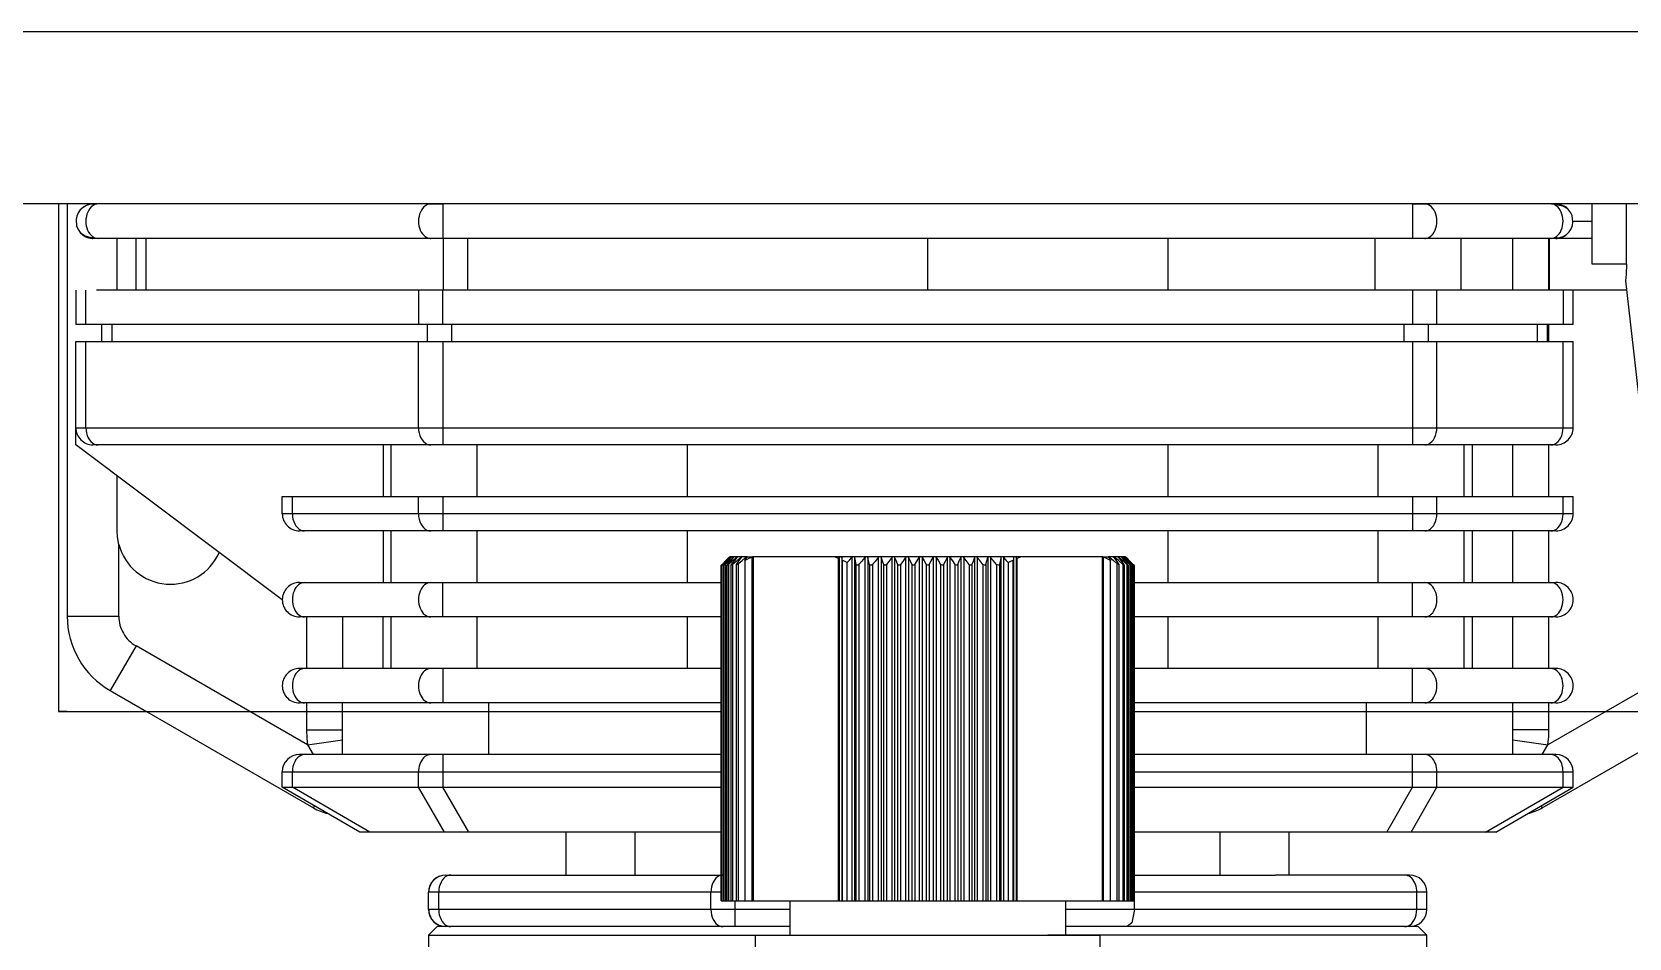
# Model space of a CAD drawing. Units: millimetres at full size. Extents: x -2744 to 2564, y -1956 to 1957.
# Drawn here: x 672.4 to 765.2, y -166.9 to -114.3 of the extents above; entities that cross this region are included whole.
import ezdxf

# ---------------------------------------------------------------- set-up
doc = ezdxf.new("R2010")
doc.units = ezdxf.units.MM
doc.header["$LTSCALE"] = 7
doc.linetypes.add('USER1', pattern=[19.05, 12.7, -6.35])
doc.layers.add('0-1_LY_1', color=7, linetype='Continuous')

msp = doc.modelspace()

# ---------------------------------------------------------------- linework, layer by layer
at = {"layer": '0-1_LY_1'}
for p, q in [((812.725, -114.279), (524.09, -114.279)), ((812.725, -124.279), (532.446, -124.279)), ((673.907, -124.279), (673.907, -153.779)), ((712.415, -164.779), (712.415, -145.279)), ((712.468, -164.779), (712.468, -145.229)), ((712.473, -164.779), (712.473, -145.279)), ((712.533, -145.229), (712.533, -164.779)), ((712.588, -164.779), (712.588, -145.278)), ((712.655, -145.229), (712.655, -164.779)), ((712.761, -164.779), (712.761, -145.276)), ((712.834, -145.229), (712.834, -164.779)), ((712.86, -144.827), (712.881, -144.805)), ((713.902, -144.779), (712.907, -144.779)), ((712.99, -145.274), (712.995, -145.26)), ((712.99, -164.779), (712.99, -145.274)), ((712.995, -145.26), (713.016, -145.229)), ((713.07, -145.229), (713.07, -164.779)), ((713.116, -144.808), (713.095, -144.827)), ((713.095, -144.827), (713.095, -144.869)), ((713.279, -145.256), (713.279, -164.779)), ((713.313, -144.802), (713.284, -144.827)), ((713.284, -144.827), (713.284, -144.887)), ((713.331, -144.79), (713.313, -144.802)), ((713.353, -144.779), (713.331, -144.79)), ((713.415, -164.779), (713.415, -145.181)), ((713.527, -144.827), (713.527, -144.907)), ((713.601, -144.779), (713.587, -144.784)), ((713.607, -144.785), (713.601, -144.779)), ((713.784, -144.992), (713.784, -164.779)), ((713.91, -144.788), (713.902, -144.779)), ((714.205, -164.779), (714.205, -144.801)), ((714.257, -144.779), (714.257, -164.779)), ((734.558, -144.779), (714.257, -144.779)), ((719.222, -164.779), (719.222, -144.874)), ((719.422, -144.827), (719.422, -164.779)), ((719.439, -144.975), (719.439, -164.779)), ((720.161, -144.827), (720.161, -164.779)), ((720.239, -145.229), (720.239, -164.779)), ((720.402, -145.229), (720.402, -164.779)), ((720.758, -144.827), (720.758, -164.779)), ((720.92, -144.827), (720.92, -164.779)), ((721.03, -145.229), (721.03, -164.779)), ((721.197, -145.229), (721.197, -164.779)), ((721.531, -144.827), (721.531, -164.779)), ((721.696, -144.827), (721.696, -164.779)), ((721.838, -145.229), (721.838, -164.779)), ((722.008, -145.229), (722.008, -164.779)), ((722.318, -144.827), (722.318, -164.779)), ((722.486, -144.827), (722.486, -164.779)), ((722.658, -145.229), (722.658, -164.779)), ((722.831, -145.229), (722.831, -164.779)), ((723.116, -144.827), (723.116, -164.779)), ((723.285, -144.827), (723.285, -164.779)), ((723.487, -145.229), (723.487, -164.779)), ((723.661, -145.229), (723.661, -164.779)), ((723.919, -144.827), (723.919, -164.779)), ((724.09, -144.827), (724.09, -164.779)), ((724.321, -145.229), (724.321, -164.779)), ((724.494, -145.229), (724.494, -164.779)), ((724.725, -144.827), (724.725, -164.779)), ((724.896, -144.827), (724.896, -164.779)), ((725.154, -145.229), (725.154, -164.779)), ((725.328, -145.229), (725.328, -164.779)), ((725.53, -144.827), (725.53, -164.779)), ((725.699, -144.827), (725.699, -164.779)), ((725.984, -145.229), (725.984, -164.779)), ((726.157, -145.229), (726.157, -164.779)), ((726.329, -144.827), (726.329, -164.779)), ((726.497, -144.827), (726.497, -164.779)), ((726.807, -145.229), (726.807, -164.779)), ((726.977, -145.229), (726.977, -164.779)), ((727.118, -144.827), (727.118, -164.779)), ((727.284, -144.827), (727.284, -164.779)), ((727.618, -145.229), (727.618, -164.779)), ((727.785, -145.229), (727.785, -164.779)), ((727.895, -144.827), (727.895, -164.779)), ((728.057, -144.827), (728.057, -164.779)), ((728.413, -145.229), (728.413, -164.779)), ((728.576, -145.229), (728.576, -164.779)), ((728.654, -144.827), (728.654, -164.779)), ((728.812, -144.827), (728.812, -164.779)), ((729.087, -145.12), (729.087, -164.779)), ((729.376, -164.779), (729.376, -144.975)), ((729.393, -144.827), (729.393, -164.779)), ((729.546, -144.827), (729.546, -164.779)), ((729.593, -144.874), (729.593, -164.779)), ((734.558, -164.779), (734.558, -144.779)), ((734.61, -144.801), (734.61, -164.779)), ((734.913, -144.779), (734.905, -144.788)), ((734.905, -144.788), (734.922, -144.827)), ((734.926, -144.782), (734.913, -144.779)), ((735.907, -144.779), (734.913, -144.779)), ((734.991, -144.827), (734.991, -144.932)), ((735.031, -164.779), (735.031, -144.992)), ((735.214, -144.779), (735.208, -144.785)), ((735.208, -144.785), (735.211, -144.797)), ((735.211, -144.797), (735.23, -144.827)), ((735.225, -144.782), (735.214, -144.779)), ((735.288, -144.827), (735.288, -144.907)), ((735.4, -145.181), (735.4, -164.779)), ((735.531, -144.827), (735.531, -144.887)), ((735.536, -164.779), (735.536, -145.256)), ((735.72, -144.827), (735.72, -144.869)), ((735.745, -145.229), (735.745, -164.779)), ((735.799, -145.229), (735.823, -145.267)), ((735.825, -145.274), (735.82, -145.279)), ((735.823, -145.267), (735.825, -145.274)), ((735.825, -145.274), (735.825, -164.779)), ((735.855, -144.827), (735.838, -144.812)), ((735.855, -144.827), (735.855, -144.853)), ((735.933, -144.827), (735.933, -144.84)), ((735.937, -144.808), (735.955, -144.827)), ((735.981, -145.229), (735.981, -164.779)), ((736.023, -145.229), (736.051, -145.267)), ((736.051, -145.267), (736.054, -145.276)), ((736.054, -145.276), (736.051, -145.279)), ((736.054, -145.276), (736.054, -164.779)), ((736.16, -145.229), (736.16, -164.779)), ((736.191, -145.229), (736.221, -145.267)), ((736.221, -145.267), (736.227, -145.278)), ((736.227, -145.278), (736.225, -145.279)), ((736.227, -145.278), (736.227, -164.779)), ((736.282, -145.229), (736.282, -164.779)), ((736.342, -145.279), (736.342, -164.779)), ((736.347, -164.779), (736.347, -145.229)), ((736.366, -145.248), (736.347, -145.229)), ((736.4, -145.279), (736.4, -164.779)), ((674.407, -153.779), (673.907, -153.779)), ((679.015, -153.779), (688.711, -159.377)), ((688.373, -155.718), (685.015, -153.779)), ((688.31, -153.779), (688.31, -154.845)), ((690.407, -156.279), (690.407, -153.779)), ((698.907, -156.279), (698.907, -153.779)), ((736.4, -153.779), (818.907, -153.779)), ((749.907, -156.279), (749.907, -153.779)), ((758.407, -156.279), (758.407, -153.779)), ((760.104, -159.377), (769.8, -153.779)), ((763.8, -153.779), (760.442, -155.718)), ((760.505, -154.845), (760.505, -153.779)), ((688.31, -154.845), (690.407, -154.845)), ((760.505, -154.845), (758.407, -154.845)), ((688.373, -155.718), (688.707, -156.277)), ((758.407, -155.421), (760.442, -155.718)), ((760.108, -156.278), (760.442, -155.718)), ((712.415, -156.279), (687.907, -156.279)), ((696.236, -156.279), (696.236, -158.179)), ((760.907, -156.279), (736.4, -156.279)), ((752.579, -158.179), (752.579, -156.279)), ((687.493, -158.179), (687.493, -157.279)), ((694.822, -158.179), (694.822, -157.279)), ((736.4, -157.279), (761.907, -157.279)), ((753.993, -158.179), (753.993, -157.279)), ((761.907, -158.179), (761.907, -157.279)), ((686.907, -158.179), (712.415, -158.179)), ((691.407, -160.779), (686.907, -158.179)), ((697.736, -160.779), (696.236, -158.179)), ((736.4, -158.179), (761.907, -158.179)), ((751.079, -160.779), (752.579, -158.179)), ((752.493, -160.779), (753.993, -158.179)), ((756.822, -160.779), (761.322, -158.179)), ((757.407, -160.779), (761.907, -158.179)), ((688.711, -159.377), (688.779, -159.26)), ((760.036, -159.26), (760.104, -159.377)), ((712.415, -160.779), (697.736, -160.779)), ((703.407, -163.279), (703.407, -160.779)), ((707.407, -163.279), (707.407, -160.779)), ((751.079, -160.779), (736.4, -160.779)), ((741.407, -163.279), (741.407, -160.779)), ((745.407, -163.279), (745.407, -160.779)), ((756.822, -160.779), (752.493, -160.779)), ((696.407, -163.279), (704.201, -163.279)), ((705.016, -163.279), (712.415, -163.279)), ((736.4, -163.279), (743.799, -163.279)), ((752.407, -163.279), (744.613, -163.279)), ((712.415, -164.279), (695.407, -164.279)), ((695.407, -165.279), (695.407, -164.279)), ((695.993, -165.279), (695.993, -164.279)), ((711.81, -165.279), (711.81, -164.279)), ((712.415, -164.779), (736.4, -164.779)), ((713.224, -166.279), (713.224, -164.779)), ((716.407, -166.779), (716.407, -164.779)), ((732.407, -164.779), (732.407, -166.779)), ((753.407, -164.279), (736.4, -164.279)), ((736.42, -165.279), (736.42, -164.279)), ((753.407, -165.279), (753.407, -164.279)), ((716.407, -165.279), (695.407, -165.279)), ((753.407, -165.279), (732.407, -165.279)), ((695.907, -166.279), (695.407, -166.779)), ((695.407, -166.779), (717.427, -166.779)), ((695.407, -166.779), (695.407, -169.786)), ((716.407, -166.279), (695.907, -166.279)), ((714.407, -166.779), (734.407, -166.779)), ((719.525, -166.779), (720.502, -166.779)), ((728.313, -166.779), (729.29, -166.779)), ((753.407, -166.779), (731.388, -166.779)), ((752.907, -166.279), (732.407, -166.279)), ((734.407, -166.779), (734.407, -170.599)), ((753.407, -166.779), (752.907, -166.279)), ((753.407, -183.779), (753.407, -166.779))]:
    msp.add_line(p, q, dxfattribs=at)
at = {"layer": '0-1_LY_1', "linetype": 'USER1'}
for p, q in [((674.407, -124.279), (674.407, -148.232)), ((696.236, -124.279), (696.236, -126.279)), ((752.579, -124.279), (752.579, -126.279)), ((763.007, -127.779), (763.007, -124.279)), ((765.007, -127.779), (765.007, -124.279)), ((761.907, -125.279), (763.007, -125.279)), ((760.907, -126.279), (675.907, -126.279)), ((677.307, -129.279), (677.307, -126.279)), ((678.407, -129.279), (678.407, -126.279)), ((678.993, -129.279), (678.993, -126.279)), ((696.271, -129.279), (696.271, -126.279)), ((697.686, -129.279), (697.686, -126.279)), ((724.407, -129.279), (724.407, -126.279)), ((738.372, -129.279), (738.372, -126.279)), ((750.407, -129.279), (750.407, -126.279)), ((755.407, -129.279), (755.407, -126.279)), ((758.407, -129.279), (758.407, -126.279)), ((760.505, -129.279), (760.505, -126.279)), ((760.507, -126.279), (760.507, -129.279)), ((763.007, -126.279), (760.946, -126.279)), ((765.007, -127.779), (763.007, -127.779)), ((764.946, -128.74), (766.518, -142.54)), ((765.007, -129.279), (674.907, -129.279)), ((674.907, -129.279), (674.907, -131.279)), ((675.493, -131.279), (675.493, -129.279)), ((694.822, -129.279), (694.822, -131.279)), ((696.236, -131.279), (696.236, -129.279)), ((752.579, -129.279), (752.579, -131.279)), ((753.993, -131.279), (753.993, -129.279)), ((761.322, -129.279), (761.322, -131.279)), ((761.907, -131.279), (761.907, -129.279)), ((761.907, -131.279), (674.907, -131.279)), ((676.407, -131.279), (676.407, -132.279)), ((676.993, -131.279), (676.993, -132.279)), ((695.322, -131.279), (695.322, -132.279)), ((696.736, -131.279), (696.736, -132.279)), ((752.079, -131.279), (752.079, -132.279)), ((753.493, -131.279), (753.493, -132.279)), ((759.822, -131.279), (759.822, -132.279)), ((760.407, -131.279), (760.407, -132.279)), ((760.505, -132.279), (760.505, -131.279)), ((674.907, -132.279), (761.907, -132.279)), ((674.907, -138.279), (674.907, -132.279)), ((675.493, -137.279), (675.493, -132.279)), ((694.822, -137.279), (694.822, -132.279)), ((696.236, -132.279), (696.236, -138.279)), ((752.579, -132.279), (752.579, -138.279)), ((753.993, -137.279), (753.993, -132.279)), ((761.322, -137.279), (761.322, -132.279)), ((761.907, -137.279), (761.907, -132.279)), ((674.907, -137.279), (761.907, -137.279)), ((686.907, -147.279), (674.907, -138.279)), ((760.907, -138.279), (675.907, -138.279)), ((692.761, -138.279), (692.761, -141.279)), ((693.239, -141.279), (693.239, -138.279)), ((698.236, -141.279), (698.236, -138.279)), ((710.443, -141.279), (710.443, -138.279)), ((738.372, -141.279), (738.372, -138.279)), ((750.579, -141.279), (750.579, -138.279)), ((755.576, -141.279), (755.576, -138.279)), ((756.056, -141.279), (756.056, -138.279)), ((758.407, -141.279), (758.407, -138.279)), ((760.505, -141.279), (760.505, -138.279)), ((677.307, -143.279), (677.307, -140.079)), ((686.907, -141.279), (761.907, -141.279)), ((686.907, -142.279), (686.907, -141.279)), ((687.493, -142.279), (687.493, -141.279)), ((694.822, -142.279), (694.822, -141.279)), ((696.236, -141.279), (696.236, -143.279)), ((752.579, -141.279), (752.579, -143.279)), ((753.993, -142.279), (753.993, -141.279)), ((761.322, -142.279), (761.322, -141.279)), ((761.907, -142.279), (761.907, -141.279)), ((761.907, -142.279), (686.907, -142.279)), ((760.907, -143.279), (687.907, -143.279)), ((692.761, -143.279), (692.761, -146.279)), ((693.239, -146.279), (693.239, -143.279)), ((698.236, -146.279), (698.236, -143.279)), ((710.443, -146.279), (710.443, -143.279)), ((738.372, -146.279), (738.372, -143.279)), ((750.579, -146.279), (750.579, -143.279)), ((755.576, -146.279), (755.576, -143.279)), ((756.056, -146.279), (756.056, -143.279)), ((758.407, -146.279), (758.407, -143.279)), ((760.505, -146.279), (760.505, -143.279)), ((677.407, -148.232), (677.407, -144.06)), ((687.907, -146.279), (712.415, -146.279)), ((696.236, -148.279), (696.236, -146.279)), ((736.4, -146.279), (760.907, -146.279)), ((752.579, -148.279), (752.579, -146.279)), ((674.407, -148.232), (677.407, -148.232)), ((712.415, -148.279), (687.907, -148.279)), ((688.31, -148.279), (688.31, -151.279)), ((690.407, -148.279), (690.407, -151.279)), ((692.759, -151.279), (692.759, -148.279)), ((693.239, -151.279), (693.239, -148.279)), ((698.236, -151.279), (698.236, -148.279)), ((710.443, -151.279), (710.443, -148.279)), ((760.907, -148.279), (736.4, -148.279)), ((738.372, -151.279), (738.372, -148.279)), ((750.579, -151.279), (750.579, -148.279)), ((755.576, -151.279), (755.576, -148.279)), ((756.056, -151.279), (756.056, -148.279)), ((758.407, -151.279), (758.407, -148.279)), ((760.505, -151.279), (760.505, -148.279)), ((678.407, -149.964), (676.907, -152.562)), ((685.015, -153.779), (678.407, -149.964)), ((770.407, -149.964), (763.8, -153.779)), ((712.415, -151.279), (687.907, -151.279)), ((696.236, -151.279), (696.236, -153.279)), ((760.907, -151.279), (736.4, -151.279)), ((752.579, -153.279), (752.579, -151.279)), ((676.907, -152.562), (679.015, -153.779)), ((712.415, -153.279), (687.907, -153.279)), ((688.31, -153.279), (688.31, -153.779)), ((690.407, -153.779), (690.407, -153.279)), ((698.907, -153.779), (698.907, -153.279)), ((760.907, -153.279), (736.4, -153.279)), ((749.907, -153.779), (749.907, -153.279)), ((758.407, -153.779), (758.407, -153.279)), ((760.505, -153.779), (760.505, -153.279))]:
    msp.add_line(p, q, dxfattribs=at)
at = {"layer": '0-1_LY_1'}
for points in [[(673.907, -124.279), (673.907, -153.779), (712.415, -153.779)], [(676.2, -124.279), (676.137, -124.283), (676.074, -124.295)], [(696.236, -124.293), (696.006, -124.293), (695.785, -124.293), (695.581, -124.293), (695.402, -124.293)], [(695.529, -124.279), (695.5, -124.28), (695.471, -124.282), (695.437, -124.288), (695.403, -124.295)], [(753.413, -124.293), (753.233, -124.293), (753.029, -124.293), (752.808, -124.293), (752.579, -124.293)], [(753.344, -124.282), (753.315, -124.28), (753.286, -124.279)], [(753.412, -124.295), (753.378, -124.288), (753.344, -124.282)], [(760.741, -124.295), (760.678, -124.283), (760.615, -124.279)], [(712.882, -144.827), (712.652, -145.05), (712.468, -145.229), (712.429, -145.267), (712.415, -145.279), (712.432, -145.26), (712.462, -145.229), (712.686, -145.002), (712.86, -144.827)], [(712.96, -144.827), (712.722, -145.05), (712.533, -145.229), (712.491, -145.267), (712.473, -145.279), (712.486, -145.26), (712.514, -145.229), (712.728, -145.002), (712.894, -144.827)], [(713.095, -144.827), (712.85, -145.05), (712.655, -145.229), (712.61, -145.267), (712.59, -145.279), (712.599, -145.26), (712.624, -145.229), (712.827, -145.002), (712.984, -144.827)], [(713.284, -144.827), (713.033, -145.05), (712.834, -145.229), (712.788, -145.267), (712.764, -145.279), (712.768, -145.26), (712.792, -145.229)], [(712.792, -145.229), (712.837, -145.175), (712.882, -145.121)], [(712.881, -144.805), (712.896, -144.791), (712.907, -144.779)], [(712.936, -144.779), (712.913, -144.797), (712.882, -144.827), (712.882, -144.839)], [(712.882, -145.121), (713.006, -144.974), (713.13, -144.827)], [(712.894, -144.827), (712.927, -144.791), (712.936, -144.779)], [(713.019, -144.779), (712.993, -144.797), (712.96, -144.827), (712.96, -144.853)], [(712.984, -144.827), (713.014, -144.791), (713.019, -144.779)], [(713.527, -144.827), (713.272, -145.05), (713.07, -145.229), (713.021, -145.267), (712.995, -145.279), (712.99, -145.274)], [(713.016, -145.229), (713.193, -145.002), (713.331, -144.827)], [(713.159, -144.779), (713.129, -144.797), (713.116, -144.808)], [(713.13, -144.827), (713.157, -144.791), (713.159, -144.779)], [(713.415, -145.181), (713.339, -145.223), (713.279, -145.256), (713.287, -145.242), (713.296, -145.229), (713.459, -145.002), (713.585, -144.827), (713.607, -144.785)], [(713.331, -144.827), (713.355, -144.791), (713.353, -144.779)], [(713.415, -145.181), (713.619, -145.004), (713.824, -144.827)], [(713.587, -144.784), (713.564, -144.797), (713.527, -144.827)], [(714.205, -144.801), (713.97, -144.904), (713.784, -144.992), (713.845, -144.899), (713.893, -144.827), (713.91, -144.788)], [(713.902, -144.779), (713.862, -144.797), (713.824, -144.827), (713.824, -144.932)], [(713.902, -144.779), (714.094, -144.779), (714.257, -144.779)], [(714.257, -144.779), (714.229, -144.787), (714.205, -144.801)], [(719.001, -144.779), (719.112, -144.826), (719.222, -144.874)], [(719.269, -144.827), (719.243, -144.853), (719.222, -144.874)], [(719.366, -144.779), (719.307, -144.797), (719.269, -144.827), (719.269, -164.779)], [(719.439, -144.975), (719.429, -144.892), (719.422, -144.827), (719.403, -144.791), (719.366, -144.779)], [(719.439, -144.975), (719.584, -145.046), (719.728, -145.12)], [(719.728, -164.779), (719.728, -145.12), (719.865, -144.973), (720.003, -144.827), (720.003, -164.779)], [(720.1, -144.779), (720.04, -144.797), (720.003, -144.827)], [(720.161, -144.827), (720.139, -144.791), (720.1, -144.779)], [(720.161, -144.827), (720.2, -145.028), (720.239, -145.229)], [(720.303, -145.279), (720.254, -145.26), (720.239, -145.229)], [(720.402, -145.229), (720.353, -145.267), (720.303, -145.279)], [(720.854, -144.779), (720.794, -144.797), (720.758, -144.827), (720.56, -145.05), (720.402, -145.229)], [(720.92, -144.827), (720.895, -144.791), (720.854, -144.779)], [(721.03, -145.229), (720.968, -145.002), (720.92, -144.827)], [(721.1, -145.279), (721.048, -145.26), (721.03, -145.229)], [(721.197, -145.229), (721.15, -145.267), (721.1, -145.279)], [(721.625, -144.779), (721.565, -144.797), (721.531, -144.827), (721.345, -145.05), (721.197, -145.229)], [(721.696, -144.827), (721.668, -144.791), (721.625, -144.779)], [(721.696, -144.827), (721.767, -145.028), (721.838, -145.229)], [(721.913, -145.279), (721.859, -145.26), (721.838, -145.229)], [(722.008, -145.229), (721.962, -145.267), (721.913, -145.279)], [(722.411, -144.779), (722.351, -144.797), (722.318, -144.827), (722.146, -145.05), (722.008, -145.229)], [(722.486, -144.827), (722.455, -144.791), (722.411, -144.779)], [(722.486, -144.827), (722.572, -145.028), (722.658, -145.229)], [(722.737, -145.279), (722.682, -145.26), (722.658, -145.229)], [(722.831, -145.229), (722.787, -145.267), (722.737, -145.279)], [(723.205, -144.779), (723.146, -144.797), (723.116, -144.827), (722.957, -145.05), (722.831, -145.229)], [(723.285, -144.827), (723.251, -144.791), (723.205, -144.779)], [(723.285, -144.827), (723.386, -145.028), (723.487, -145.229)], [(723.661, -145.229), (723.619, -145.267), (723.57, -145.279), (723.513, -145.26), (723.487, -145.229)], [(723.661, -145.229), (723.79, -145.028), (723.919, -144.827)], [(724.006, -144.779), (723.948, -144.797), (723.919, -144.827)], [(724.09, -144.827), (724.053, -144.791), (724.006, -144.779)], [(724.09, -144.827), (724.205, -145.028), (724.321, -145.229)], [(724.494, -145.229), (724.456, -145.267), (724.407, -145.279), (724.349, -145.26), (724.321, -145.229)], [(724.494, -145.229), (724.61, -145.028), (724.725, -144.827)], [(724.809, -144.779), (724.752, -144.797), (724.725, -144.827)], [(724.896, -144.827), (724.856, -144.791), (724.809, -144.779)], [(724.896, -144.827), (725.025, -145.028), (725.154, -145.229)], [(725.61, -144.779), (725.554, -144.797), (725.53, -144.827), (725.417, -145.05), (725.328, -145.229), (725.292, -145.267), (725.245, -145.279), (725.184, -145.26), (725.154, -145.229)], [(725.699, -144.827), (725.657, -144.791), (725.61, -144.779)], [(725.699, -144.827), (725.842, -145.028), (725.984, -145.229)], [(726.078, -145.279), (726.016, -145.26), (725.984, -145.229)], [(726.157, -145.229), (726.124, -145.267), (726.078, -145.279)], [(726.157, -145.229), (726.243, -145.028), (726.329, -144.827)], [(726.404, -144.779), (726.351, -144.797), (726.329, -144.827)], [(726.497, -144.827), (726.453, -144.791), (726.404, -144.779)], [(727.19, -144.779), (727.138, -144.797), (727.118, -144.827), (727.04, -145.05), (726.977, -145.229), (726.947, -145.267), (726.902, -145.279), (726.841, -145.26), (726.807, -145.229), (726.632, -145.002), (726.497, -144.827)], [(727.284, -144.827), (727.238, -144.791), (727.19, -144.779)], [(727.618, -145.229), (727.43, -145.002), (727.284, -144.827)], [(727.715, -145.279), (727.653, -145.26), (727.618, -145.229)], [(727.785, -145.229), (727.758, -145.267), (727.715, -145.279)], [(727.785, -145.229), (727.84, -145.028), (727.895, -144.827)], [(727.961, -144.779), (727.912, -144.797), (727.895, -144.827)], [(728.057, -144.827), (728.009, -144.791), (727.961, -144.779)], [(728.715, -144.779), (728.669, -144.797), (728.654, -144.827), (728.611, -145.05), (728.576, -145.229), (728.553, -145.267), (728.512, -145.279), (728.45, -145.26), (728.413, -145.229), (728.212, -145.002), (728.057, -144.827)], [(728.812, -144.827), (728.763, -144.791), (728.715, -144.779)], [(728.812, -144.827), (728.95, -144.973), (729.087, -145.12)], [(729.087, -145.12), (729.231, -145.046), (729.376, -144.975)], [(729.449, -144.779), (729.405, -144.797), (729.393, -144.827), (729.384, -144.909), (729.376, -144.975)], [(729.546, -144.827), (729.496, -144.791), (729.449, -144.779)], [(729.593, -144.874), (729.567, -144.848), (729.546, -144.827)], [(729.593, -144.874), (729.703, -144.826), (729.814, -144.779)], [(734.61, -144.801), (734.58, -144.784), (734.558, -144.779)], [(734.558, -144.779), (734.764, -144.779), (734.913, -144.779)], [(735.031, -144.992), (734.794, -144.881), (734.61, -144.801)], [(734.922, -144.827), (734.983, -144.919), (735.031, -144.992)], [(734.991, -144.827), (734.943, -144.791), (734.926, -144.782)], [(734.991, -144.827), (735.196, -145.004), (735.4, -145.181)], [(735.288, -144.827), (735.241, -144.791), (735.225, -144.782)], [(735.23, -144.827), (735.391, -145.05), (735.519, -145.229), (735.53, -145.245), (735.536, -145.256)], [(735.82, -145.279), (735.784, -145.26), (735.745, -145.229), (735.488, -145.002), (735.288, -144.827)], [(735.536, -145.256), (735.46, -145.214), (735.4, -145.181)], [(735.531, -144.827), (735.486, -144.791), (735.462, -144.779)], [(735.462, -144.779), (735.464, -144.797), (735.484, -144.827), (735.66, -145.05), (735.799, -145.229)], [(735.531, -144.827), (735.756, -145.028), (735.981, -145.229)], [(735.72, -144.827), (735.677, -144.791), (735.656, -144.779)], [(735.656, -144.779), (735.662, -144.797), (735.685, -144.827), (735.873, -145.05), (736.023, -145.229)], [(735.72, -144.827), (735.941, -145.028), (736.16, -145.229)], [(735.838, -144.812), (735.814, -144.791), (735.796, -144.779)], [(735.796, -144.779), (735.806, -144.797), (735.831, -144.827), (736.031, -145.05), (736.191, -145.229)], [(735.879, -144.779), (735.894, -144.797), (735.921, -144.827), (736.132, -145.05), (736.301, -145.229), (736.334, -145.267), (736.342, -145.279), (736.316, -145.26), (736.282, -145.229), (736.041, -145.002), (735.855, -144.827)], [(735.933, -144.827), (735.894, -144.791), (735.879, -144.779)], [(735.907, -144.779), (735.926, -144.797), (735.937, -144.808)], [(736.347, -145.229), (736.114, -145.002), (735.933, -144.827)], [(735.955, -144.827), (736.177, -145.05), (736.353, -145.229), (736.389, -145.267), (736.4, -145.279)], [(736.051, -145.279), (736.018, -145.26), (735.981, -145.229)], [(736.225, -145.279), (736.196, -145.26), (736.16, -145.229)], [(736.4, -145.279), (736.379, -145.26), (736.366, -145.248)], [(688.31, -154.845), (688.33, -155.336), (688.373, -155.718), (690.407, -155.421)], [(760.442, -155.718), (760.493, -155.231), (760.505, -154.845)], [(688.2, -156.279), (688.09, -156.291), (687.982, -156.328), (687.879, -156.388), (687.785, -156.47), (687.7, -156.572), (687.628, -156.691), (687.57, -156.825), (687.528, -156.97), (687.502, -157.123), (687.493, -157.279)], [(695.529, -156.279), (695.441, -156.287), (695.355, -156.31), (695.272, -156.348), (695.192, -156.4), (695.118, -156.465), (695.05, -156.543), (694.989, -156.633), (694.937, -156.732), (694.894, -156.84), (694.86, -156.954), (694.837, -157.074), (694.824, -157.197), (694.822, -157.238), (694.822, -157.279)], [(753.993, -157.279), (753.988, -157.155), (753.972, -157.034), (753.945, -156.916), (753.908, -156.803), (753.862, -156.698), (753.806, -156.602), (753.743, -156.516), (753.673, -156.442), (753.597, -156.381), (753.516, -156.333), (753.431, -156.3), (753.345, -156.283), (753.315, -156.28), (753.286, -156.279)], [(761.322, -158.179), (761.322, -157.279), (761.317, -157.162), (761.302, -157.046), (761.278, -156.933), (761.245, -156.825), (761.203, -156.724), (761.152, -156.63), (761.095, -156.545), (761.03, -156.47), (760.96, -156.407), (760.885, -156.355), (760.807, -156.317), (760.725, -156.291), (760.67, -156.282), (760.615, -156.279)], [(686.907, -158.179), (686.907, -157.279), (712.415, -157.279)], [(696.322, -160.779), (691.993, -160.779), (687.493, -158.179)], [(697.736, -160.779), (696.885, -160.779), (696.322, -160.779), (694.822, -158.179)], [(691.993, -160.779), (691.527, -160.779), (691.407, -160.779)], [(752.493, -160.779), (751.756, -160.779), (751.079, -160.779)], [(757.407, -160.779), (757.215, -160.779), (756.822, -160.779)], [(696.7, -163.279), (696.59, -163.291), (696.482, -163.328), (696.379, -163.388), (696.285, -163.47), (696.2, -163.572), (696.128, -163.691), (696.07, -163.825), (696.028, -163.97), (696.002, -164.123), (695.993, -164.279)], [(704.201, -163.279), (704.627, -163.28), (705.016, -163.279)], [(712.517, -163.279), (712.406, -163.291), (712.298, -163.328), (712.196, -163.388), (712.101, -163.47), (712.017, -163.572), (711.945, -163.691), (711.887, -163.825), (711.844, -163.97), (711.818, -164.123), (711.81, -164.279)], [(743.799, -163.279), (744.283, -163.28), (744.613, -163.279)], [(752.822, -164.279), (752.817, -164.162), (752.802, -164.046), (752.778, -163.933), (752.745, -163.825), (752.703, -163.724), (752.652, -163.63), (752.595, -163.545), (752.53, -163.47), (752.46, -163.407), (752.385, -163.355), (752.307, -163.317), (752.225, -163.291), (752.17, -163.282), (752.115, -163.279)], [(696.049, -163.346), (695.787, -163.495), (695.582, -163.718), (695.456, -163.987), (695.424, -164.141), (695.417, -164.279)], [(736.4, -164.021), (736.407, -164.151), (736.42, -164.279)], [(752.115, -166.279), (752.225, -166.267), (752.333, -166.23), (752.436, -166.17), (752.53, -166.088), (752.615, -165.986), (752.687, -165.867), (752.745, -165.733), (752.787, -165.588), (752.813, -165.436), (752.822, -165.279), (752.822, -164.279)], [(695.417, -165.279), (695.424, -165.417), (695.456, -165.571), (695.582, -165.84), (695.786, -166.063), (696.048, -166.212)], [(695.993, -165.279), (696.002, -165.436), (696.028, -165.588), (696.07, -165.733), (696.128, -165.867), (696.2, -165.986), (696.285, -166.088), (696.379, -166.17), (696.482, -166.23), (696.59, -166.267), (696.7, -166.279)], [(711.81, -165.279), (711.818, -165.436), (711.844, -165.588), (711.887, -165.733), (711.945, -165.867), (712.017, -165.986), (712.101, -166.088), (712.196, -166.17), (712.298, -166.23), (712.406, -166.267), (712.517, -166.279)], [(736.42, -165.279), (736.268, -166.053), (736.005, -166.279)], [(716.406, -169.093), (716.344, -169.133), (715.812, -169.488), (715.295, -169.865), (714.631, -170.402), (714.407, -170.599), (714.407, -166.779)]]:
    msp.add_lwpolyline(points, dxfattribs=at)
at = {"layer": '0-1_LY_1', "linetype": 'USER1'}
for points in [[(676.074, -124.293), (675.704, -124.318), (675.531, -124.37), (675.336, -124.478), (675.166, -124.624), (675.043, -124.794), (674.963, -124.979), (674.923, -125.171), (674.956, -125.552), (675.024, -125.727), (675.122, -125.884), (675.185, -125.954), (675.457, -126.127), (675.722, -126.207), (676.061, -126.258)], [(676.074, -124.295), (675.98, -124.329), (675.889, -124.381), (675.805, -124.45), (675.728, -124.535), (675.66, -124.634), (675.602, -124.746), (675.556, -124.867), (675.522, -124.997), (675.501, -125.132), (675.493, -125.269), (675.499, -125.407), (675.518, -125.543), (675.55, -125.673), (675.595, -125.796), (675.651, -125.909), (675.718, -126.01), (675.793, -126.097), (675.877, -126.168), (675.967, -126.223), (676.061, -126.259)], [(695.403, -124.295), (695.308, -124.329), (695.218, -124.381), (695.133, -124.45), (695.056, -124.535), (694.988, -124.635), (694.931, -124.746), (694.884, -124.868), (694.85, -124.997), (694.829, -125.132), (694.822, -125.27), (694.828, -125.407), (694.847, -125.543), (694.879, -125.673), (694.924, -125.796), (694.98, -125.909), (695.046, -126.01), (695.122, -126.097), (695.206, -126.168), (695.295, -126.223), (695.389, -126.259)], [(753.426, -126.259), (753.52, -126.223), (753.609, -126.168), (753.693, -126.097), (753.769, -126.01), (753.835, -125.909), (753.891, -125.796), (753.936, -125.673), (753.968, -125.543), (753.987, -125.407), (753.993, -125.27), (753.986, -125.132), (753.965, -124.997), (753.931, -124.868), (753.884, -124.746), (753.827, -124.635), (753.759, -124.535), (753.682, -124.45), (753.597, -124.381), (753.507, -124.329), (753.412, -124.295)], [(760.754, -126.258), (761.135, -126.226), (761.32, -126.167), (761.513, -126.053), (761.674, -125.901), (761.791, -125.723), (761.864, -125.531), (761.896, -125.334), (761.844, -124.956), (761.769, -124.786), (761.664, -124.635), (761.596, -124.568), (761.318, -124.404), (760.741, -124.293)], [(760.754, -126.259), (760.848, -126.223), (760.938, -126.168), (761.021, -126.097), (761.097, -126.01), (761.164, -125.909), (761.22, -125.796), (761.264, -125.673), (761.297, -125.543), (761.316, -125.408), (761.322, -125.27), (761.314, -125.132), (761.293, -124.997), (761.259, -124.868), (761.213, -124.746), (761.155, -124.635), (761.087, -124.536), (761.011, -124.451), (760.926, -124.381), (760.836, -124.329), (760.741, -124.295)], [(676.061, -126.259), (676.13, -126.274), (676.2, -126.279)], [(695.389, -126.259), (695.422, -126.268), (695.455, -126.274), (695.492, -126.278), (695.529, -126.279)], [(695.39, -126.258), (695.572, -126.258), (695.779, -126.258), (696.003, -126.258), (696.236, -126.258)], [(752.579, -126.258), (752.812, -126.258), (753.036, -126.258), (753.243, -126.258), (753.425, -126.258)], [(753.286, -126.279), (753.323, -126.278), (753.36, -126.274)], [(753.36, -126.274), (753.393, -126.268), (753.426, -126.259)], [(760.615, -126.279), (760.685, -126.274), (760.754, -126.259)], [(765.007, -127.779), (764.988, -128.349), (764.946, -128.74)], [(675.493, -137.279), (675.502, -137.436), (675.528, -137.588), (675.57, -137.733), (675.628, -137.867), (675.7, -137.986), (675.785, -138.088), (675.879, -138.17), (675.982, -138.23), (676.09, -138.267), (676.2, -138.279)], [(694.822, -137.279), (694.83, -137.436), (694.856, -137.588), (694.899, -137.733), (694.957, -137.867), (695.029, -137.986), (695.113, -138.088), (695.208, -138.17), (695.31, -138.23), (695.418, -138.267), (695.529, -138.279)], [(753.286, -138.279), (753.397, -138.267), (753.505, -138.23), (753.607, -138.17), (753.702, -138.088), (753.786, -137.986), (753.858, -137.867), (753.916, -137.733), (753.959, -137.588), (753.985, -137.436), (753.993, -137.279)], [(760.615, -138.279), (760.725, -138.267), (760.833, -138.23), (760.936, -138.17), (761.03, -138.088), (761.115, -137.986), (761.187, -137.867), (761.245, -137.733), (761.287, -137.588), (761.313, -137.436), (761.322, -137.279)], [(687.493, -142.279), (687.502, -142.436), (687.528, -142.588), (687.57, -142.733), (687.628, -142.867), (687.7, -142.986), (687.785, -143.088), (687.879, -143.17), (687.982, -143.23), (688.09, -143.267), (688.2, -143.279)], [(694.822, -142.279), (694.83, -142.436), (694.856, -142.588), (694.899, -142.733), (694.957, -142.867), (695.029, -142.986), (695.113, -143.088), (695.208, -143.17), (695.31, -143.23), (695.418, -143.267), (695.529, -143.279)], [(753.286, -143.279), (753.397, -143.267), (753.505, -143.23), (753.607, -143.17), (753.702, -143.088), (753.786, -142.986), (753.858, -142.867), (753.916, -142.733), (753.959, -142.588), (753.985, -142.436), (753.993, -142.279)], [(760.615, -143.279), (760.725, -143.267), (760.833, -143.23), (760.936, -143.17), (761.03, -143.088), (761.115, -142.986), (761.187, -142.867), (761.245, -142.733), (761.287, -142.588), (761.313, -142.436), (761.322, -142.279)], [(677.407, -144.06), (677.327, -143.622), (677.307, -143.279)], [(688.2, -146.279), (688.108, -146.288), (688.017, -146.313), (687.93, -146.355), (687.847, -146.413), (687.77, -146.486), (687.7, -146.572), (687.639, -146.67), (687.588, -146.779), (687.547, -146.896), (687.517, -147.02), (687.499, -147.149), (687.493, -147.279), (687.499, -147.41), (687.517, -147.538), (687.547, -147.662), (687.588, -147.779), (687.639, -147.888), (687.7, -147.986), (687.77, -148.072), (687.847, -148.145), (687.93, -148.203), (688.017, -148.245), (688.108, -148.271), (688.2, -148.279)], [(695.529, -146.279), (695.437, -146.288), (695.346, -146.313), (695.258, -146.355), (695.175, -146.413), (695.098, -146.486), (695.029, -146.572), (694.968, -146.67), (694.916, -146.779), (694.876, -146.896), (694.846, -147.02), (694.828, -147.149), (694.822, -147.279), (694.828, -147.41), (694.846, -147.538), (694.876, -147.662), (694.916, -147.779), (694.968, -147.888), (695.029, -147.986), (695.098, -148.072), (695.175, -148.145), (695.258, -148.203), (695.346, -148.245), (695.437, -148.271), (695.529, -148.279)], [(753.286, -148.279), (753.387, -148.269), (753.485, -148.239), (753.58, -148.189), (753.668, -148.12), (753.749, -148.035), (753.821, -147.934), (753.881, -147.82), (753.929, -147.695), (753.965, -147.561), (753.986, -147.421), (753.993, -147.279), (753.986, -147.137), (753.965, -146.997), (753.929, -146.864), (753.881, -146.738), (753.821, -146.624), (753.749, -146.523), (753.668, -146.438), (753.58, -146.369), (753.485, -146.32), (753.387, -146.289), (753.286, -146.279)], [(760.615, -148.279), (760.715, -148.269), (760.814, -148.239), (760.908, -148.189), (760.997, -148.12), (761.078, -148.035), (761.149, -147.934), (761.209, -147.82), (761.258, -147.695), (761.293, -147.561), (761.315, -147.421), (761.322, -147.279), (761.315, -147.137), (761.293, -146.997), (761.258, -146.864), (761.209, -146.738), (761.149, -146.624), (761.078, -146.523), (760.997, -146.438), (760.908, -146.369), (760.814, -146.32), (760.715, -146.289), (760.615, -146.279)], [(688.2, -151.279), (688.108, -151.288), (688.017, -151.313), (687.93, -151.355), (687.847, -151.413), (687.77, -151.486), (687.7, -151.572), (687.639, -151.67), (687.588, -151.779), (687.547, -151.896), (687.517, -152.02), (687.499, -152.149), (687.493, -152.279), (687.499, -152.41), (687.517, -152.538), (687.547, -152.662), (687.588, -152.779), (687.639, -152.888), (687.7, -152.986), (687.77, -153.072), (687.847, -153.145), (687.93, -153.203), (688.017, -153.245), (688.108, -153.271), (688.2, -153.279)], [(695.529, -151.279), (695.437, -151.288), (695.346, -151.313), (695.258, -151.355), (695.175, -151.413), (695.098, -151.486), (695.029, -151.572), (694.968, -151.67), (694.916, -151.779), (694.876, -151.896), (694.846, -152.02), (694.828, -152.149), (694.822, -152.279), (694.828, -152.41), (694.846, -152.538), (694.876, -152.662), (694.916, -152.779), (694.968, -152.888), (695.029, -152.986), (695.098, -153.072), (695.175, -153.145), (695.258, -153.203), (695.346, -153.245), (695.437, -153.271), (695.529, -153.279)], [(753.286, -153.279), (753.387, -153.269), (753.485, -153.239), (753.58, -153.189), (753.668, -153.12), (753.749, -153.035), (753.821, -152.934), (753.881, -152.82), (753.929, -152.695), (753.965, -152.561), (753.986, -152.421), (753.993, -152.279), (753.986, -152.137), (753.965, -151.997), (753.929, -151.864), (753.881, -151.738), (753.821, -151.624), (753.749, -151.523), (753.668, -151.438), (753.58, -151.369), (753.485, -151.32), (753.387, -151.289), (753.286, -151.279)], [(760.615, -153.279), (760.707, -153.271), (760.798, -153.245), (760.885, -153.203), (760.968, -153.145), (761.045, -153.072), (761.115, -152.986), (761.176, -152.888), (761.227, -152.779), (761.268, -152.662), (761.298, -152.538), (761.316, -152.41), (761.322, -152.279), (761.316, -152.149), (761.298, -152.02), (761.268, -151.896), (761.227, -151.779), (761.176, -151.67), (761.115, -151.572), (761.045, -151.486), (760.968, -151.413), (760.885, -151.355), (760.798, -151.313), (760.707, -151.288), (760.615, -151.279)]]:
    msp.add_lwpolyline(points, dxfattribs=at)
at = {"layer": '0-1_LY_1'}
for centre, radius, start, end in [((675.907, -125.279), 1, 90, 124.71886), ((760.907, -125.279), 1, 44.40236, 90), ((687.907, -157.279), 1, 90, 180), ((760.907, -157.279), 1, 0, 90), ((690.211, -156.779), 3, 240, 257.23214), ((758.604, -156.779), 3, 282.76786, 300), ((696.407, -164.279), 1, 90, 180), ((752.407, -164.279), 1, 0, 90), ((696.407, -165.279), 1, 180, 270), ((752.407, -165.279), 1, 270, 0)]:
    msp.add_arc(centre, radius, start, end, dxfattribs=at)
at = {"layer": '0-1_LY_1', "linetype": 'USER1'}
for centre, radius, start, end in [((675.907, -125.279), 1, 220.27027, 270), ((760.907, -125.279), 1, 270, 307.10931), ((675.907, -137.279), 1, 180, 270), ((760.907, -137.279), 1, 270, 0), ((687.907, -142.279), 1, 180, 270), ((760.907, -142.279), 1, 270, 0), ((680.407, -143.279), 3.1, 194.59255, 336.18041), ((687.907, -147.279), 1, 90, 270), ((760.907, -147.279), 1, 270, 90), ((679.407, -148.232), 5, 180, 240), ((679.407, -148.232), 2, 180, 240), ((687.907, -152.279), 1, 90, 270), ((760.907, -152.279), 1, 270, 90)]:
    msp.add_arc(centre, radius, start, end, dxfattribs=at)

doc.saveas('drawing.dxf')
